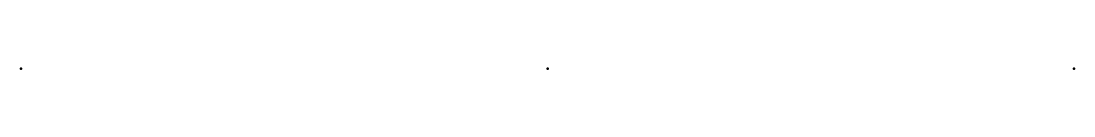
# Model space of a CAD drawing. Header units: millimetres. Extents: x -490 to 490, y 0 to 0.
import ezdxf

# ---------------------------------------------------------------- set-up
doc = ezdxf.new("R2010")
doc.units = ezdxf.units.MM
doc.layers.add('ConnectionPoints', color=7, linetype='Continuous', lineweight=50)

msp = doc.modelspace()

# ---------------------------------------------------------------- linework, layer by layer
at = {"layer": 'ConnectionPoints', "extrusion": (-1, 1.22465e-16, 0)}
msp.add_point((-490, 0), dxfattribs=at)
at = {"layer": 'ConnectionPoints', "extrusion": (1, 0, 0)}
for p in [(-490, 0), (0, 0), (490, 0)]:
    msp.add_point(p, dxfattribs=at)
at = {"layer": 'ConnectionPoints', "extrusion": (-1, 0, 0)}
msp.add_point((490, 0), dxfattribs=at)

doc.saveas('drawing.dxf')
